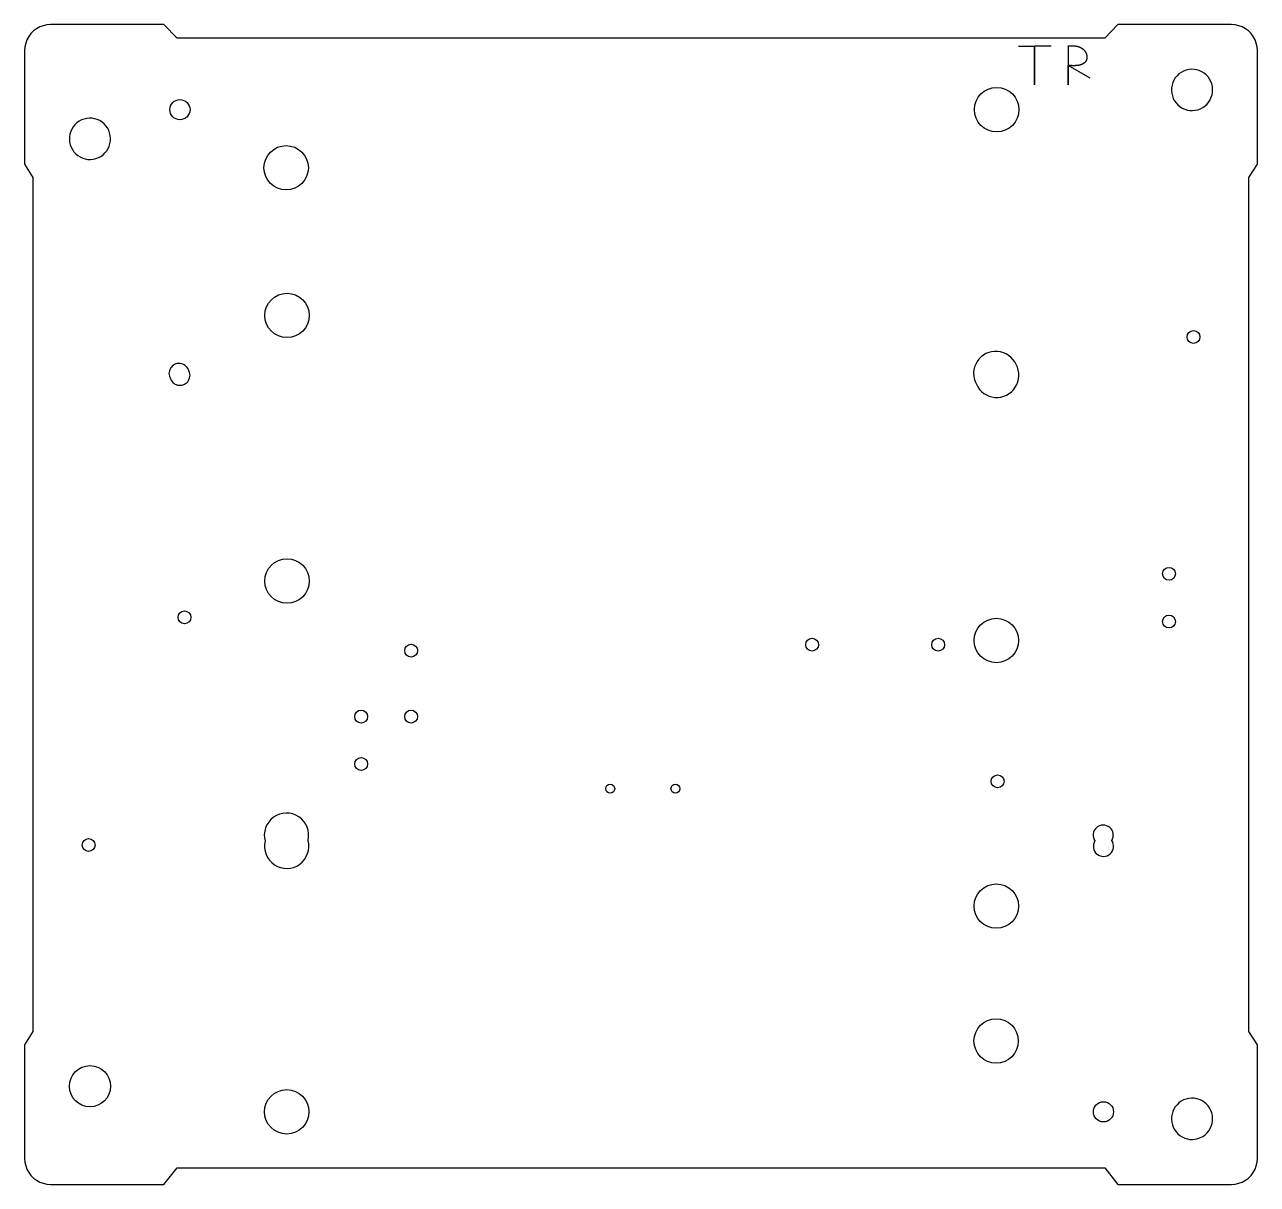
# Model space of a CAD drawing. Header units: millimetres. Extents: x -95.9 to 0, y 0 to 90.2.
import ezdxf

# ---------------------------------------------------------------- set-up
doc = ezdxf.new("R2010")
doc.units = ezdxf.units.MM
doc.layers.get('0').update_dxf_attribs({"linetype": 'CONTINUOUS'})

msp = doc.modelspace()

# ---------------------------------------------------------------- linework, layer by layer
for p, q in [((-18.58, 88.5), (-17.335, 88.5)), ((-16.025, 88.5), (-17.335, 88.5)), ((-14.715, 88.5), (-14.715, 85.487)), ((-14.715, 85.487), (-14.715, 86.994)), ((-13, 86), (-14.715, 86.994))]:
    msp.add_line(p, q)
for points in [[(-11.874, 89.102), (-84.01, 89.102), (-85.046, 90.16), (-93.885, 90.16), (-94.169, 90.14), (-94.448, 90.079), (-94.716, 89.979), (-94.966, 89.842), (-95.194, 89.671), (-95.396, 89.47), (-95.567, 89.241), (-95.704, 88.991), (-95.804, 88.723), (-95.864, 88.445), (-95.885, 88.16), (-95.885, 79.321), (-95.257, 78.285), (-95.257, 11.864), (-95.885, 10.829), (-95.885, 1.99), (-95.864, 1.705), (-95.804, 1.426), (-95.704, 1.159), (-95.567, 0.909), (-95.396, 0.68), (-95.194, 0.478), (-94.966, 0.307), (-94.716, 0.171), (-94.448, 0.071), (-94.169, 0.01), (-93.885, -0.01), (-85.046, -0.01), (-84.01, 1.286), (-11.874, 1.286), (-10.839, -0.01), (-2, -0.01), (-1.715, 0.01), (-1.436, 0.071), (-1.169, 0.171), (-0.918, 0.307), (-0.69, 0.478), (-0.488, 0.68), (-0.317, 0.909), (-0.18, 1.159), (-0.081, 1.426), (-0.02, 1.705), (0, 1.99), (0, 10.829), (-0.663, 11.864), (-0.663, 78.285), (0, 79.321), (0, 88.16), (-0.02, 88.445), (-0.081, 88.723), (-0.18, 88.991), (-0.317, 89.241), (-0.488, 89.47), (-0.69, 89.671), (-0.918, 89.842), (-1.169, 89.979), (-1.436, 90.079), (-1.715, 90.14), (-2, 90.16), (-10.839, 90.16)], [(-17.335, 88.5), (-17.335, 85.487)]]:
    msp.add_lwpolyline(points, close=True)
for points in [[(-3.481, 85.132, 1.003163), (-6.679, 85.037, 1.003163)], [(-89.206, 81.332, 1.003163), (-92.404, 81.237, 1.003163)], [(-18.766, 63.734, 1.044275), (-21.853, 62.202, 1.044275)], [(-83.139, 63.315, 1.10013), (-84.539, 62.621, 1.10013)], [(-73.839, 26.736, 1.289575), (-77.18, 26.675, 1.289575)], [(-11.322, 26.718, 1.84823), (-12.636, 26.694, 1.84823)], [(-3.481, 5.132, 1.003163), (-6.679, 5.037, 1.003163)]]:
    msp.add_lwpolyline(points, format="xyb", close=True)
for centre, radius in [((-20.276, 83.551), 1.725), ((-83.806, 83.551), 0.785), ((-75.543, 79.035), 1.725), ((-75.476, 67.551), 1.725), ((-4.966, 65.875), 0.5), ((-75.476, 46.901), 1.725), ((-6.871, 47.46), 0.5), ((-83.452, 44.082), 0.5), ((-6.871, 43.752), 0.5), ((-20.302, 42.276), 1.725), ((-34.633, 41.948), 0.5), ((-24.828, 41.948), 0.5), ((-65.824, 41.491), 0.5), ((-69.71, 36.36), 0.5), ((-65.824, 36.36), 0.5), ((-69.71, 32.677), 0.5), ((-20.206, 31.331), 0.5), ((-50.34, 30.75), 0.35), ((-45.26, 30.75), 0.35), ((-90.91, 26.37), 0.5), ((-20.302, 21.626), 1.725), ((-20.317, 11.135), 1.725), ((-90.805, 7.62), 1.6), ((-75.501, 5.626), 1.725), ((-11.972, 5.626), 0.785)]:
    msp.add_circle(centre, radius)
msp.add_open_spline([(-14.715, 88.5), (-14.649, 88.509), (-14.519, 88.521), (-14.335, 88.527), (-14.11, 88.511), (-13.863, 88.449), (-13.651, 88.345), (-13.48, 88.203), (-13.351, 88.028), (-13.27, 87.833), (-13.241, 87.631), (-13.269, 87.437), (-13.356, 87.266), (-13.506, 87.129), (-13.717, 87.03), (-13.987, 86.973), (-14.25, 86.961), (-14.473, 86.97), (-14.632, 86.985), (-14.715, 86.994)], degree=5)

doc.saveas('drawing.dxf')
